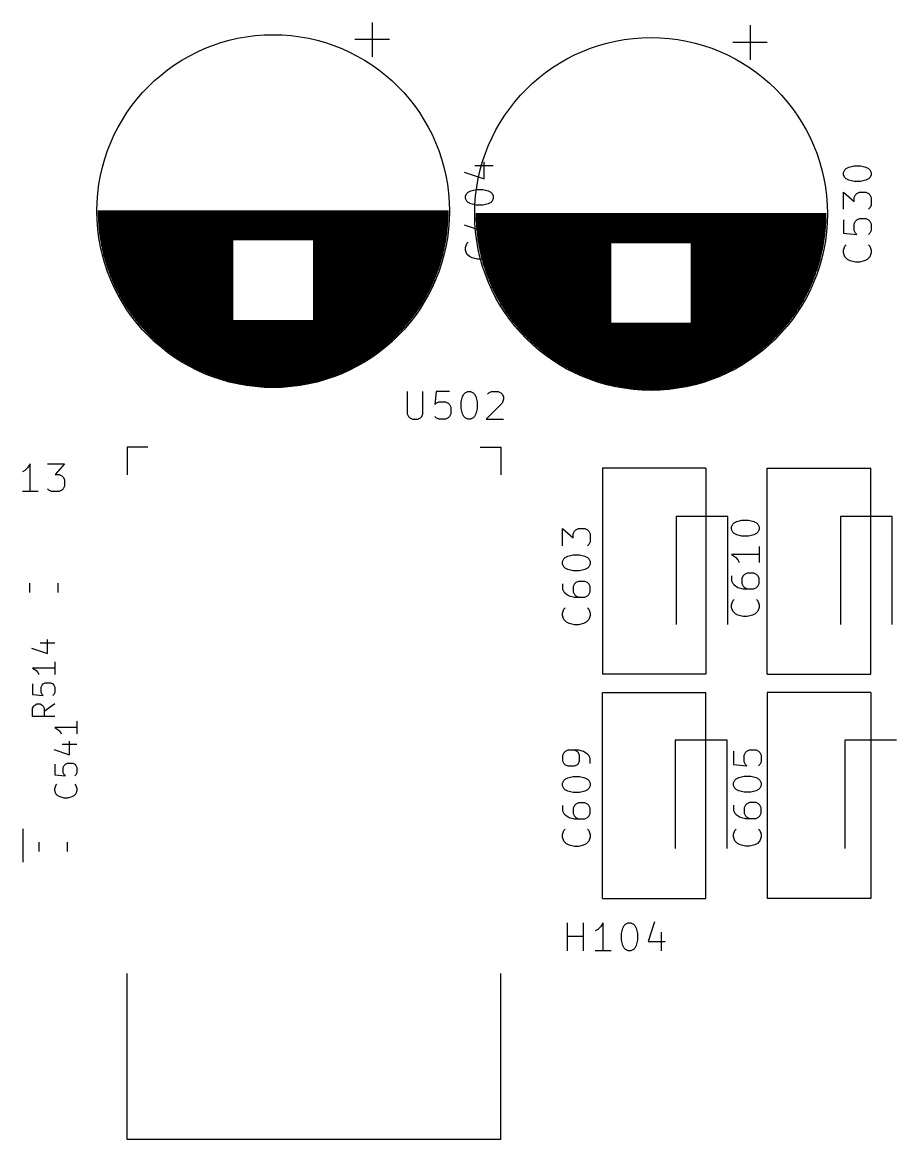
# Model space of a CAD drawing. Extents: x 51 to 209, y -132 to -32.
# Drawn here: x 104.7 to 136.18, y -131.81 to -91.47 of the extents above; entities that cross this region are included whole.
import ezdxf

# ---------------------------------------------------------------- set-up
doc = ezdxf.new("R2010")
doc.units = 0
doc.layers.add('BLACK', color=7, linetype='CONTINUOUS')

msp = doc.modelspace()

# ---------------------------------------------------------------- linework, layer by layer
at = {"layer": 'BLACK', "linetype": 'CONTINUOUS'}
for p, q in [((117.341, -91.4669), (117.341, -92.7169)), ((130.991, -91.5669), (130.991, -92.8169)), ((117.966, -92.0919), (116.716, -92.0919)), ((131.616, -92.1919), (130.366, -92.1919)), ((121.052, -96.6411), (121.718, -96.6411)), ((121.385, -97.1173), (121.385, -96.4983)), ((134.368, -96.884), (134.416, -96.7888)), ((134.416, -96.7888), (134.464, -96.7411)), ((134.464, -96.7411), (134.559, -96.6935)), ((134.559, -96.6935), (134.749, -96.6459)), ((134.749, -96.6459), (134.987, -96.6459)), ((134.987, -96.6459), (135.178, -96.6935)), ((135.178, -96.6935), (135.273, -96.7411)), ((135.273, -96.7411), (135.321, -96.7888)), ((135.321, -96.7888), (135.368, -96.884)), ((120.671, -96.8792), (121.385, -97.1173)), ((134.368, -96.9792), (134.368, -96.884)), ((134.416, -97.0745), (134.368, -96.9792)), ((134.464, -97.1221), (134.416, -97.0745)), ((134.559, -97.1697), (134.464, -97.1221)), ((134.749, -97.2173), (134.559, -97.1697)), ((134.987, -97.2173), (134.749, -97.2173)), ((135.178, -97.1697), (134.987, -97.2173)), ((135.273, -97.1221), (135.178, -97.1697)), ((135.321, -97.0745), (135.273, -97.1221)), ((135.368, -96.9792), (135.321, -97.0745)), ((135.368, -96.884), (135.368, -96.9792)), ((120.766, -97.6411), (120.814, -97.5935)), ((120.814, -97.5935), (120.909, -97.5459)), ((120.909, -97.5459), (121.099, -97.4983)), ((121.099, -97.4983), (121.337, -97.4983)), ((121.337, -97.4983), (121.528, -97.5459)), ((121.528, -97.5459), (121.623, -97.5935)), ((121.623, -97.5935), (121.671, -97.6411)), ((134.368, -98.2173), (134.368, -97.5983)), ((134.368, -97.5983), (134.749, -97.9316)), ((134.845, -97.6459), (134.94, -97.5983)), ((134.94, -97.5983), (135.178, -97.5983)), ((135.178, -97.5983), (135.273, -97.6459)), ((120.718, -97.7364), (120.766, -97.6411)), ((120.718, -97.8316), (120.718, -97.7364)), ((120.766, -97.9269), (120.718, -97.8316)), ((120.814, -97.9745), (120.766, -97.9269)), ((120.909, -98.0221), (120.814, -97.9745)), ((121.099, -98.0697), (120.909, -98.0221)), ((121.528, -98.0221), (121.337, -98.0697)), ((121.623, -97.9745), (121.528, -98.0221)), ((121.671, -97.9269), (121.623, -97.9745)), ((121.671, -97.6411), (121.718, -97.7364)), ((121.718, -97.8316), (121.671, -97.9269)), ((121.718, -97.7364), (121.718, -97.8316)), ((134.749, -97.7888), (134.797, -97.6935)), ((134.749, -97.9316), (134.749, -97.7888)), ((134.797, -97.6935), (134.845, -97.6459)), ((135.273, -97.6459), (135.321, -97.6935)), ((135.321, -97.6935), (135.368, -97.7888)), ((135.368, -97.7888), (135.368, -98.0745)), ((120.096, -98.284), (107.436, -98.284)), ((120.096, -98.324), (107.436, -98.324)), ((120.096, -98.364), (107.436, -98.364)), ((120.095, -98.404), (107.437, -98.404)), ((133.746, -98.384), (121.086, -98.384)), ((133.746, -98.424), (121.086, -98.424)), ((121.337, -98.0697), (121.099, -98.0697)), ((121.385, -99.0221), (121.385, -98.403)), ((135.321, -98.1697), (135.273, -98.2173)), ((135.368, -98.0745), (135.321, -98.1697)), ((120.094, -98.444), (107.438, -98.444)), ((120.093, -98.484), (107.439, -98.484)), ((120.092, -98.524), (107.44, -98.524)), ((120.09, -98.564), (107.442, -98.564)), ((120.088, -98.604), (107.444, -98.604)), ((120.086, -98.644), (107.446, -98.644)), ((120.084, -98.684), (107.448, -98.684)), ((120.081, -98.724), (107.451, -98.724)), ((120.078, -98.764), (107.454, -98.764)), ((120.075, -98.804), (107.457, -98.804)), ((120.671, -98.784), (121.385, -99.0221)), ((121.052, -98.5459), (121.718, -98.5459)), ((133.746, -98.464), (121.086, -98.464)), ((133.745, -98.504), (121.087, -98.504)), ((133.744, -98.544), (121.088, -98.544)), ((133.743, -98.584), (121.089, -98.584)), ((133.742, -98.624), (121.09, -98.624)), ((133.74, -98.664), (121.092, -98.664)), ((133.738, -98.704), (121.094, -98.704)), ((133.736, -98.744), (121.096, -98.744)), ((133.734, -98.784), (121.098, -98.784)), ((133.731, -98.824), (121.101, -98.824)), ((134.368, -98.5983), (134.368, -99.0745)), ((134.749, -98.7411), (134.797, -98.6459)), ((134.749, -98.9792), (134.749, -98.7411)), ((134.797, -98.6459), (134.845, -98.5983)), ((134.845, -98.5983), (134.94, -98.5507)), ((134.94, -98.5507), (135.178, -98.5507)), ((135.178, -98.5507), (135.273, -98.5983)), ((135.273, -98.5983), (135.321, -98.6459)), ((135.321, -98.6459), (135.368, -98.7411)), ((135.368, -98.7411), (135.368, -98.9792)), ((120.072, -98.844), (107.46, -98.844)), ((120.068, -98.884), (107.464, -98.884)), ((120.064, -98.924), (107.468, -98.924)), ((120.06, -98.964), (107.472, -98.964)), ((120.056, -99.005), (107.476, -99.005)), ((120.051, -99.045), (107.481, -99.045)), ((120.046, -99.085), (107.486, -99.085)), ((120.041, -99.125), (107.491, -99.125)), ((120.035, -99.165), (107.497, -99.165)), ((120.03, -99.205), (107.502, -99.205)), ((133.728, -98.864), (121.104, -98.864)), ((133.725, -98.904), (121.107, -98.904)), ((133.722, -98.944), (121.11, -98.944)), ((133.718, -98.984), (121.114, -98.984)), ((133.714, -99.024), (121.118, -99.024)), ((133.71, -99.064), (121.122, -99.064)), ((133.706, -99.105), (121.126, -99.105)), ((133.701, -99.145), (121.131, -99.145)), ((133.696, -99.185), (121.136, -99.185)), ((133.691, -99.225), (121.141, -99.225)), ((134.368, -99.0745), (134.845, -99.1221)), ((134.797, -99.0745), (134.749, -98.9792)), ((134.845, -99.1221), (134.797, -99.0745)), ((135.321, -99.0745), (135.273, -99.1221)), ((135.368, -98.9792), (135.321, -99.0745)), ((120.024, -99.245), (107.508, -99.245)), ((120.018, -99.285), (107.514, -99.285)), ((120.011, -99.325), (107.521, -99.325)), ((112.326, -99.365), (107.528, -99.365)), ((112.326, -99.405), (107.535, -99.405)), ((112.326, -99.445), (107.542, -99.445)), ((112.326, -99.485), (107.55, -99.485)), ((112.326, -99.525), (107.557, -99.525)), ((112.326, -99.565), (107.565, -99.565)), ((112.326, -99.605), (107.574, -99.605)), ((120.004, -99.365), (115.206, -99.365)), ((119.997, -99.405), (115.206, -99.405)), ((119.99, -99.445), (115.206, -99.445)), ((119.982, -99.485), (115.206, -99.485)), ((119.975, -99.525), (115.206, -99.525)), ((119.967, -99.565), (115.206, -99.565)), ((119.958, -99.605), (115.206, -99.605)), ((120.718, -99.5935), (120.766, -99.4507)), ((120.718, -99.6888), (120.718, -99.5935)), ((120.766, -99.4507), (120.814, -99.403)), ((133.685, -99.265), (121.147, -99.265)), ((133.68, -99.305), (121.152, -99.305)), ((133.674, -99.345), (121.158, -99.345)), ((133.668, -99.385), (121.164, -99.385)), ((133.661, -99.425), (121.171, -99.425)), ((125.976, -99.465), (121.178, -99.465)), ((125.976, -99.505), (121.185, -99.505)), ((125.976, -99.545), (121.192, -99.545)), ((125.976, -99.585), (121.2, -99.585)), ((125.976, -99.625), (121.207, -99.625)), ((121.623, -99.403), (121.671, -99.4507)), ((121.671, -99.4507), (121.718, -99.5935)), ((121.718, -99.5935), (121.718, -99.6888)), ((133.654, -99.465), (128.856, -99.465)), ((133.647, -99.505), (128.856, -99.505)), ((133.64, -99.545), (128.856, -99.545)), ((133.632, -99.585), (128.856, -99.585)), ((133.625, -99.625), (128.856, -99.625)), ((134.368, -99.6935), (134.416, -99.5507)), ((134.416, -99.5507), (134.464, -99.503)), ((135.273, -99.503), (135.321, -99.5507)), ((135.321, -99.5507), (135.368, -99.6935)), ((112.326, -99.645), (107.582, -99.645)), ((112.326, -99.685), (107.591, -99.685)), ((112.326, -99.725), (107.6, -99.725)), ((112.326, -99.765), (107.61, -99.765)), ((112.326, -99.805), (107.62, -99.805)), ((112.326, -99.845), (107.629, -99.845)), ((112.326, -99.885), (107.64, -99.885)), ((112.326, -99.925), (107.65, -99.925)), ((112.326, -99.965), (107.661, -99.965)), ((112.326, -100.005), (107.672, -100.005)), ((112.326, -100.045), (107.683, -100.045)), ((119.95, -99.645), (115.206, -99.645)), ((119.941, -99.685), (115.206, -99.685)), ((119.932, -99.725), (115.206, -99.725)), ((119.922, -99.765), (115.206, -99.765)), ((119.912, -99.805), (115.206, -99.805)), ((119.903, -99.845), (115.206, -99.845)), ((119.892, -99.885), (115.206, -99.885)), ((119.882, -99.925), (115.206, -99.925)), ((119.871, -99.965), (115.206, -99.965)), ((119.86, -100.005), (115.206, -100.005)), ((119.849, -100.045), (115.206, -100.045)), ((120.766, -99.8316), (120.718, -99.6888)), ((120.861, -99.9269), (120.766, -99.8316)), ((120.956, -99.9745), (120.861, -99.9269)), ((121.147, -100.022), (120.956, -99.9745)), ((121.29, -100.022), (121.147, -100.022)), ((125.976, -99.665), (121.215, -99.665)), ((125.976, -99.705), (121.224, -99.705)), ((125.976, -99.745), (121.232, -99.745)), ((125.976, -99.785), (121.241, -99.785)), ((125.976, -99.825), (121.25, -99.825)), ((125.976, -99.865), (121.26, -99.865)), ((125.976, -99.905), (121.27, -99.905)), ((125.976, -99.945), (121.279, -99.945)), ((121.48, -99.9745), (121.29, -100.022)), ((125.976, -99.985), (121.29, -99.985)), ((125.976, -100.025), (121.3, -100.025)), ((121.576, -99.9269), (121.48, -99.9745)), ((121.671, -99.8316), (121.576, -99.9269)), ((121.718, -99.6888), (121.671, -99.8316)), ((133.617, -99.665), (128.856, -99.665)), ((133.608, -99.705), (128.856, -99.705)), ((133.6, -99.745), (128.856, -99.745)), ((133.591, -99.785), (128.856, -99.785)), ((133.582, -99.825), (128.856, -99.825)), ((133.572, -99.865), (128.856, -99.865)), ((133.562, -99.905), (128.856, -99.905)), ((133.553, -99.945), (128.856, -99.945)), ((133.542, -99.985), (128.856, -99.985)), ((133.532, -100.025), (128.856, -100.025)), ((134.368, -99.7888), (134.368, -99.6935)), ((134.416, -99.9316), (134.368, -99.7888)), ((134.511, -100.027), (134.416, -99.9316)), ((134.606, -100.074), (134.511, -100.027)), ((135.226, -100.027), (135.13, -100.074)), ((135.321, -99.9316), (135.226, -100.027)), ((135.368, -99.7888), (135.321, -99.9316)), ((135.368, -99.6935), (135.368, -99.7888)), ((112.326, -100.085), (107.695, -100.085)), ((112.326, -100.125), (107.707, -100.125)), ((112.326, -100.165), (107.719, -100.165)), ((112.326, -100.205), (107.732, -100.205)), ((112.326, -100.245), (107.745, -100.245)), ((112.326, -100.285), (107.758, -100.285)), ((112.326, -100.325), (107.771, -100.325)), ((112.326, -100.365), (107.785, -100.365)), ((112.326, -100.405), (107.799, -100.405)), ((112.326, -100.445), (107.813, -100.445)), ((119.837, -100.085), (115.206, -100.085)), ((119.825, -100.125), (115.206, -100.125)), ((119.813, -100.165), (115.206, -100.165)), ((119.8, -100.205), (115.206, -100.205)), ((119.787, -100.245), (115.206, -100.245)), ((119.774, -100.285), (115.206, -100.285)), ((119.761, -100.325), (115.206, -100.325)), ((119.747, -100.365), (115.206, -100.365)), ((119.733, -100.405), (115.206, -100.405)), ((119.719, -100.445), (115.206, -100.445)), ((125.976, -100.065), (121.311, -100.065)), ((125.976, -100.105), (121.322, -100.105)), ((125.976, -100.145), (121.333, -100.145)), ((125.976, -100.185), (121.345, -100.185)), ((125.976, -100.225), (121.357, -100.225)), ((125.976, -100.265), (121.369, -100.265)), ((125.976, -100.305), (121.382, -100.305)), ((125.976, -100.345), (121.395, -100.345)), ((125.976, -100.385), (121.408, -100.385)), ((125.976, -100.425), (121.421, -100.425)), ((133.521, -100.065), (128.856, -100.065)), ((133.51, -100.105), (128.856, -100.105)), ((133.499, -100.145), (128.856, -100.145)), ((133.487, -100.185), (128.856, -100.185)), ((133.475, -100.225), (128.856, -100.225)), ((133.463, -100.265), (128.856, -100.265)), ((133.45, -100.305), (128.856, -100.305)), ((133.437, -100.345), (128.856, -100.345)), ((133.424, -100.385), (128.856, -100.385)), ((133.411, -100.425), (128.856, -100.425)), ((134.797, -100.122), (134.606, -100.074)), ((134.94, -100.122), (134.797, -100.122)), ((135.13, -100.074), (134.94, -100.122)), ((112.326, -100.485), (107.827, -100.485)), ((112.326, -100.525), (107.842, -100.525)), ((112.326, -100.565), (107.858, -100.565)), ((112.326, -100.605), (107.873, -100.605)), ((112.326, -100.645), (107.889, -100.645)), ((112.326, -100.685), (107.905, -100.685)), ((112.326, -100.725), (107.921, -100.725)), ((112.326, -100.765), (107.938, -100.765)), ((112.326, -100.805), (107.955, -100.805)), ((112.326, -100.845), (107.973, -100.845)), ((119.705, -100.485), (115.206, -100.485)), ((119.69, -100.525), (115.206, -100.525)), ((119.674, -100.565), (115.206, -100.565)), ((119.659, -100.605), (115.206, -100.605)), ((119.643, -100.645), (115.206, -100.645)), ((119.627, -100.685), (115.206, -100.685)), ((119.611, -100.725), (115.206, -100.725)), ((119.594, -100.765), (115.206, -100.765)), ((119.577, -100.805), (115.206, -100.805)), ((119.559, -100.845), (115.206, -100.845)), ((125.976, -100.465), (121.435, -100.465)), ((125.976, -100.505), (121.449, -100.505)), ((125.976, -100.545), (121.463, -100.545)), ((125.976, -100.585), (121.477, -100.585)), ((125.976, -100.625), (121.492, -100.625)), ((125.976, -100.665), (121.508, -100.665)), ((125.976, -100.705), (121.523, -100.705)), ((125.976, -100.745), (121.539, -100.745)), ((125.976, -100.785), (121.555, -100.785)), ((125.976, -100.825), (121.571, -100.825)), ((133.397, -100.465), (128.856, -100.465)), ((133.383, -100.505), (128.856, -100.505)), ((133.369, -100.545), (128.856, -100.545)), ((133.355, -100.585), (128.856, -100.585)), ((133.34, -100.625), (128.856, -100.625)), ((133.324, -100.665), (128.856, -100.665)), ((133.309, -100.705), (128.856, -100.705)), ((133.293, -100.745), (128.856, -100.745)), ((133.277, -100.785), (128.856, -100.785)), ((133.261, -100.825), (128.856, -100.825)), ((112.326, -100.885), (107.99, -100.885)), ((112.326, -100.925), (108.008, -100.925)), ((112.326, -100.965), (108.027, -100.965)), ((112.326, -101.005), (108.045, -101.005)), ((112.326, -101.045), (108.064, -101.045)), ((112.326, -101.085), (108.084, -101.085)), ((112.326, -101.125), (108.104, -101.125)), ((112.326, -101.165), (108.124, -101.165)), ((112.326, -101.205), (108.144, -101.205)), ((112.326, -101.245), (108.165, -101.245)), ((119.542, -100.885), (115.206, -100.885)), ((119.524, -100.925), (115.206, -100.925)), ((119.505, -100.965), (115.206, -100.965)), ((119.487, -101.005), (115.206, -101.005)), ((119.468, -101.045), (115.206, -101.045)), ((119.448, -101.085), (115.206, -101.085)), ((119.428, -101.125), (115.206, -101.125)), ((119.408, -101.165), (115.206, -101.165)), ((119.388, -101.205), (115.206, -101.205)), ((119.367, -101.245), (115.206, -101.245)), ((125.976, -100.865), (121.588, -100.865)), ((125.976, -100.905), (121.605, -100.905)), ((125.976, -100.945), (121.623, -100.945)), ((125.976, -100.985), (121.64, -100.985)), ((125.976, -101.025), (121.658, -101.025)), ((125.976, -101.065), (121.677, -101.065)), ((125.976, -101.105), (121.695, -101.105)), ((125.976, -101.145), (121.714, -101.145)), ((125.976, -101.185), (121.734, -101.185)), ((125.976, -101.225), (121.754, -101.225)), ((133.244, -100.865), (128.856, -100.865)), ((133.227, -100.905), (128.856, -100.905)), ((133.209, -100.945), (128.856, -100.945)), ((133.192, -100.985), (128.856, -100.985)), ((133.174, -101.025), (128.856, -101.025)), ((133.155, -101.065), (128.856, -101.065)), ((133.137, -101.105), (128.856, -101.105)), ((133.118, -101.145), (128.856, -101.145)), ((133.098, -101.185), (128.856, -101.185)), ((133.078, -101.225), (128.856, -101.225)), ((112.326, -101.285), (108.186, -101.285)), ((112.326, -101.325), (108.208, -101.325)), ((112.326, -101.365), (108.23, -101.365)), ((112.326, -101.405), (108.252, -101.405)), ((112.326, -101.445), (108.275, -101.445)), ((112.326, -101.485), (108.298, -101.485)), ((112.326, -101.525), (108.321, -101.525)), ((112.326, -101.565), (108.345, -101.565)), ((112.326, -101.605), (108.369, -101.605)), ((112.326, -101.645), (108.394, -101.645)), ((119.346, -101.285), (115.206, -101.285)), ((119.324, -101.325), (115.206, -101.325)), ((119.302, -101.365), (115.206, -101.365)), ((119.28, -101.405), (115.206, -101.405)), ((119.257, -101.445), (115.206, -101.445)), ((119.234, -101.485), (115.206, -101.485)), ((119.211, -101.525), (115.206, -101.525)), ((119.187, -101.565), (115.206, -101.565)), ((119.163, -101.605), (115.206, -101.605)), ((119.138, -101.645), (115.206, -101.645)), ((125.976, -101.265), (121.774, -101.265)), ((125.976, -101.305), (121.794, -101.305)), ((125.976, -101.345), (121.815, -101.345)), ((125.976, -101.385), (121.836, -101.385)), ((125.976, -101.425), (121.858, -101.425)), ((125.976, -101.465), (121.88, -101.465)), ((125.976, -101.505), (121.902, -101.505)), ((125.976, -101.545), (121.925, -101.545)), ((125.976, -101.585), (121.948, -101.585)), ((125.976, -101.625), (121.971, -101.625)), ((133.058, -101.265), (128.856, -101.265)), ((133.038, -101.305), (128.856, -101.305)), ((133.017, -101.345), (128.856, -101.345)), ((132.996, -101.385), (128.856, -101.385)), ((132.974, -101.425), (128.856, -101.425)), ((132.952, -101.465), (128.856, -101.465)), ((132.93, -101.505), (128.856, -101.505)), ((132.907, -101.545), (128.856, -101.545)), ((132.884, -101.585), (128.856, -101.585)), ((132.861, -101.625), (128.856, -101.625)), ((112.326, -101.685), (108.419, -101.685)), ((112.326, -101.725), (108.444, -101.725)), ((112.326, -101.765), (108.47, -101.765)), ((112.326, -101.805), (108.496, -101.805)), ((112.326, -101.845), (108.523, -101.845)), ((112.326, -101.885), (108.55, -101.885)), ((112.326, -101.925), (108.578, -101.925)), ((112.326, -101.965), (108.606, -101.965)), ((112.326, -102.005), (108.635, -102.005)), ((112.326, -102.045), (108.664, -102.045)), ((119.113, -101.685), (115.206, -101.685)), ((119.088, -101.725), (115.206, -101.725)), ((119.062, -101.765), (115.206, -101.765)), ((119.036, -101.805), (115.206, -101.805)), ((119.009, -101.845), (115.206, -101.845)), ((118.982, -101.885), (115.206, -101.885)), ((118.954, -101.925), (115.206, -101.925)), ((118.926, -101.965), (115.206, -101.965)), ((118.897, -102.005), (115.206, -102.005)), ((118.868, -102.045), (115.206, -102.045)), ((125.976, -101.665), (121.995, -101.665)), ((125.976, -101.705), (122.019, -101.705)), ((125.976, -101.745), (122.044, -101.745)), ((125.976, -101.785), (122.069, -101.785)), ((125.976, -101.825), (122.094, -101.825)), ((125.976, -101.865), (122.12, -101.865)), ((125.976, -101.905), (122.146, -101.905)), ((125.976, -101.945), (122.173, -101.945)), ((125.976, -101.985), (122.2, -101.985)), ((125.976, -102.025), (122.228, -102.025)), ((125.976, -102.065), (122.256, -102.065)), ((132.837, -101.665), (128.856, -101.665)), ((132.813, -101.705), (128.856, -101.705)), ((132.788, -101.745), (128.856, -101.745)), ((132.763, -101.785), (128.856, -101.785)), ((132.738, -101.825), (128.856, -101.825)), ((132.712, -101.865), (128.856, -101.865)), ((132.686, -101.905), (128.856, -101.905)), ((132.659, -101.945), (128.856, -101.945)), ((132.632, -101.985), (128.856, -101.985)), ((132.604, -102.025), (128.856, -102.025)), ((132.576, -102.065), (128.856, -102.065)), ((112.326, -102.085), (108.693, -102.085)), ((112.326, -102.125), (108.723, -102.125)), ((112.326, -102.165), (108.754, -102.165)), ((112.326, -102.205), (108.784, -102.205)), ((118.716, -102.245), (108.816, -102.245)), ((118.684, -102.285), (108.848, -102.285)), ((118.651, -102.325), (108.881, -102.325)), ((118.618, -102.365), (108.914, -102.365)), ((118.585, -102.405), (108.947, -102.405)), ((118.551, -102.445), (108.981, -102.445)), ((118.839, -102.085), (115.206, -102.085)), ((118.809, -102.125), (115.206, -102.125)), ((118.778, -102.165), (115.206, -102.165)), ((118.748, -102.205), (115.206, -102.205)), ((125.976, -102.105), (122.285, -102.105)), ((125.976, -102.145), (122.314, -102.145)), ((125.976, -102.185), (122.343, -102.185)), ((125.976, -102.225), (122.373, -102.225)), ((125.976, -102.265), (122.404, -102.265)), ((125.976, -102.305), (122.434, -102.305)), ((132.366, -102.345), (122.466, -102.345)), ((132.334, -102.385), (122.498, -102.385)), ((132.301, -102.425), (122.531, -102.425)), ((132.268, -102.465), (122.564, -102.465)), ((132.547, -102.105), (128.856, -102.105)), ((132.518, -102.145), (128.856, -102.145)), ((132.489, -102.185), (128.856, -102.185)), ((132.459, -102.225), (128.856, -102.225)), ((132.428, -102.265), (128.856, -102.265)), ((132.398, -102.305), (128.856, -102.305)), ((118.516, -102.485), (109.016, -102.485)), ((118.48, -102.525), (109.052, -102.525)), ((118.444, -102.565), (109.088, -102.565)), ((118.408, -102.605), (109.124, -102.605)), ((118.371, -102.645), (109.161, -102.645)), ((118.333, -102.685), (109.199, -102.685)), ((118.294, -102.725), (109.238, -102.725)), ((118.255, -102.765), (109.277, -102.765)), ((118.215, -102.805), (109.317, -102.805)), ((118.174, -102.845), (109.358, -102.845)), ((132.235, -102.505), (122.597, -102.505)), ((132.201, -102.545), (122.631, -102.545)), ((132.166, -102.585), (122.666, -102.585)), ((132.13, -102.625), (122.702, -102.625)), ((132.094, -102.665), (122.738, -102.665)), ((132.058, -102.705), (122.774, -102.705)), ((132.021, -102.745), (122.811, -102.745)), ((131.983, -102.785), (122.849, -102.785)), ((131.944, -102.825), (122.888, -102.825)), ((131.905, -102.865), (122.927, -102.865)), ((118.133, -102.885), (109.399, -102.885)), ((118.091, -102.925), (109.441, -102.925)), ((118.048, -102.965), (109.484, -102.965)), ((118.004, -103.005), (109.528, -103.005)), ((117.96, -103.045), (109.572, -103.045)), ((117.914, -103.085), (109.618, -103.085)), ((117.868, -103.125), (109.664, -103.125)), ((117.821, -103.165), (109.711, -103.165)), ((117.773, -103.205), (109.759, -103.205)), ((117.723, -103.245), (109.809, -103.245)), ((131.865, -102.905), (122.967, -102.905)), ((131.824, -102.945), (123.008, -102.945)), ((131.783, -102.985), (123.049, -102.985)), ((131.741, -103.025), (123.091, -103.025)), ((131.698, -103.065), (123.134, -103.065)), ((131.654, -103.105), (123.178, -103.105)), ((131.61, -103.145), (123.222, -103.145)), ((131.564, -103.185), (123.268, -103.185)), ((131.518, -103.225), (123.314, -103.225)), ((131.471, -103.265), (123.361, -103.265)), ((117.673, -103.285), (109.859, -103.285)), ((117.622, -103.325), (109.91, -103.325)), ((117.57, -103.365), (109.962, -103.365)), ((117.516, -103.405), (110.016, -103.405)), ((117.462, -103.445), (110.07, -103.445)), ((117.406, -103.485), (110.126, -103.485)), ((117.349, -103.525), (110.183, -103.525)), ((117.29, -103.565), (110.242, -103.565)), ((117.23, -103.605), (110.302, -103.605)), ((117.168, -103.645), (110.364, -103.645)), ((131.423, -103.305), (123.409, -103.305)), ((131.373, -103.345), (123.459, -103.345)), ((131.323, -103.385), (123.509, -103.385)), ((131.272, -103.425), (123.56, -103.425)), ((131.22, -103.465), (123.612, -103.465)), ((131.166, -103.505), (123.666, -103.505)), ((131.112, -103.545), (123.72, -103.545)), ((131.056, -103.585), (123.776, -103.585)), ((130.999, -103.625), (123.833, -103.625)), ((130.94, -103.665), (123.892, -103.665)), ((117.105, -103.685), (110.427, -103.685)), ((117.041, -103.725), (110.491, -103.725)), ((116.974, -103.765), (110.558, -103.765)), ((116.906, -103.805), (110.626, -103.805)), ((116.835, -103.845), (110.697, -103.845)), ((116.762, -103.885), (110.77, -103.885)), ((116.687, -103.925), (110.845, -103.925)), ((116.61, -103.965), (110.922, -103.965)), ((116.53, -104.005), (111.002, -104.005)), ((116.447, -104.045), (111.085, -104.045)), ((130.88, -103.705), (123.952, -103.705)), ((130.818, -103.745), (124.014, -103.745)), ((130.755, -103.785), (124.077, -103.785)), ((130.691, -103.825), (124.141, -103.825)), ((130.624, -103.865), (124.208, -103.865)), ((130.556, -103.905), (124.276, -103.905)), ((130.485, -103.945), (124.347, -103.945)), ((130.412, -103.985), (124.42, -103.985)), ((130.337, -104.025), (124.495, -104.025)), ((130.26, -104.065), (124.572, -104.065)), ((116.36, -104.085), (111.172, -104.085)), ((116.27, -104.125), (111.262, -104.125)), ((116.176, -104.165), (111.356, -104.165)), ((116.078, -104.205), (111.454, -104.205)), ((115.975, -104.245), (111.557, -104.245)), ((115.866, -104.285), (111.666, -104.285)), ((115.75, -104.325), (111.782, -104.325)), ((115.627, -104.365), (111.905, -104.365)), ((115.494, -104.405), (112.038, -104.405)), ((115.349, -104.445), (112.183, -104.445)), ((115.188, -104.485), (112.344, -104.485)), ((130.18, -104.105), (124.652, -104.105)), ((130.097, -104.145), (124.735, -104.145)), ((130.01, -104.185), (124.822, -104.185)), ((129.92, -104.225), (124.912, -104.225)), ((129.826, -104.265), (125.006, -104.265)), ((129.728, -104.305), (125.104, -104.305)), ((129.625, -104.345), (125.207, -104.345)), ((129.516, -104.385), (125.316, -104.385)), ((129.4, -104.425), (125.432, -104.425)), ((129.277, -104.465), (125.555, -104.465)), ((115.007, -104.525), (112.525, -104.525)), ((114.794, -104.565), (112.738, -104.565)), ((114.523, -104.605), (113.009, -104.605)), ((114.083, -104.645), (113.449, -104.645)), ((118.607, -104.791), (118.607, -105.601)), ((119.178, -105.601), (119.178, -104.791)), ((119.654, -104.791), (119.607, -105.268)), ((120.131, -104.791), (119.654, -104.791)), ((120.607, -104.982), (120.654, -104.887)), ((120.654, -104.887), (120.702, -104.839)), ((120.702, -104.839), (120.797, -104.791)), ((120.797, -104.791), (120.892, -104.791)), ((120.892, -104.791), (120.988, -104.839)), ((120.988, -104.839), (121.035, -104.887)), ((121.035, -104.887), (121.083, -104.982)), ((121.511, -104.887), (121.559, -104.839)), ((121.559, -104.839), (121.654, -104.791)), ((121.654, -104.791), (121.892, -104.791)), ((121.892, -104.791), (121.988, -104.839)), ((121.988, -104.839), (122.035, -104.887)), ((122.035, -104.887), (122.083, -104.982)), ((129.144, -104.505), (125.688, -104.505)), ((128.999, -104.545), (125.833, -104.545)), ((128.838, -104.585), (125.994, -104.585)), ((128.657, -104.625), (126.175, -104.625)), ((128.444, -104.665), (126.388, -104.665)), ((128.173, -104.705), (126.659, -104.705)), ((127.733, -104.745), (127.099, -104.745)), ((119.607, -105.268), (119.654, -105.22)), ((119.654, -105.22), (119.75, -105.172)), ((119.75, -105.172), (119.988, -105.172)), ((119.988, -105.172), (120.083, -105.22)), ((120.083, -105.22), (120.131, -105.268)), ((120.131, -105.268), (120.178, -105.363)), ((120.559, -105.172), (120.607, -104.982)), ((120.559, -105.41), (120.559, -105.172)), ((121.083, -104.982), (121.131, -105.172)), ((121.131, -105.172), (121.131, -105.41)), ((122.035, -105.22), (121.464, -105.791)), ((122.083, -105.077), (122.035, -105.22)), ((122.083, -104.982), (122.083, -105.077)), ((118.607, -105.601), (118.654, -105.696)), ((118.654, -105.696), (118.702, -105.744)), ((119.083, -105.744), (119.131, -105.696)), ((119.131, -105.696), (119.178, -105.601)), ((119.654, -105.744), (119.607, -105.696)), ((120.131, -105.696), (120.083, -105.744)), ((120.178, -105.601), (120.131, -105.696)), ((120.178, -105.363), (120.178, -105.601)), ((120.607, -105.601), (120.559, -105.41)), ((120.654, -105.696), (120.607, -105.601)), ((120.702, -105.744), (120.654, -105.696)), ((121.035, -105.696), (120.988, -105.744)), ((121.083, -105.601), (121.035, -105.696)), ((121.131, -105.41), (121.083, -105.601)), ((118.702, -105.744), (118.797, -105.791)), ((118.797, -105.791), (118.988, -105.791)), ((118.988, -105.791), (119.083, -105.744)), ((119.75, -105.791), (119.654, -105.744)), ((119.988, -105.791), (119.75, -105.791)), ((120.083, -105.744), (119.988, -105.791)), ((120.797, -105.791), (120.702, -105.744)), ((120.892, -105.791), (120.797, -105.791)), ((120.988, -105.744), (120.892, -105.791)), ((121.464, -105.791), (122.083, -105.791)), ((109.241, -106.809), (108.491, -106.809)), ((108.491, -106.809), (108.491, -107.809)), ((121.241, -106.809), (121.991, -106.809)), ((121.991, -106.809), (121.991, -107.809)), ((104.801, -107.644), (104.705, -107.692)), ((104.896, -107.549), (104.801, -107.644)), ((104.991, -107.406), (104.896, -107.549)), ((104.991, -108.406), (104.991, -107.406)), ((105.61, -107.406), (106.229, -107.406)), ((106.229, -107.406), (105.896, -107.787)), ((125.66, -107.564), (125.66, -115.004)), ((129.4, -107.564), (125.66, -107.564)), ((129.4, -107.564), (129.4, -115.004)), ((131.612, -115.004), (131.612, -107.564)), ((131.612, -107.564), (135.352, -107.564)), ((135.352, -115.004), (135.352, -107.564)), ((105.896, -107.787), (106.039, -107.787)), ((106.039, -107.787), (106.134, -107.835)), ((106.134, -107.835), (106.181, -107.883)), ((106.181, -107.883), (106.229, -107.978)), ((106.229, -107.978), (106.229, -108.216)), ((105.277, -108.406), (104.705, -108.406)), ((105.658, -108.359), (105.61, -108.311)), ((105.753, -108.406), (105.658, -108.359)), ((106.039, -108.406), (105.753, -108.406)), ((106.134, -108.359), (106.039, -108.406)), ((106.181, -108.311), (106.134, -108.359)), ((106.229, -108.216), (106.181, -108.311)), ((130.191, -109.304), (128.321, -109.304)), ((128.321, -109.304), (128.321, -113.214)), ((130.191, -113.214), (130.191, -109.304)), ((134.261, -109.304), (134.261, -113.214)), ((136.131, -109.304), (134.261, -109.304)), ((136.131, -113.214), (136.131, -109.304)), ((130.318, -109.684), (130.366, -109.589)), ((130.318, -109.779), (130.318, -109.684)), ((130.366, -109.589), (130.414, -109.541)), ((130.414, -109.541), (130.509, -109.494)), ((130.509, -109.494), (130.699, -109.446)), ((130.699, -109.446), (130.937, -109.446)), ((130.937, -109.446), (131.128, -109.494)), ((131.128, -109.494), (131.223, -109.541)), ((131.223, -109.541), (131.271, -109.589)), ((131.271, -109.589), (131.318, -109.684)), ((131.318, -109.684), (131.318, -109.779)), ((124.218, -110.365), (124.218, -109.746)), ((124.218, -109.746), (124.599, -110.079)), ((124.599, -109.936), (124.647, -109.841)), ((124.599, -110.079), (124.599, -109.936)), ((124.647, -109.841), (124.695, -109.794)), ((124.695, -109.794), (124.79, -109.746)), ((124.79, -109.746), (125.028, -109.746)), ((125.028, -109.746), (125.123, -109.794)), ((125.123, -109.794), (125.171, -109.841)), ((125.171, -109.841), (125.218, -109.936)), ((125.218, -109.936), (125.218, -110.222)), ((130.366, -109.874), (130.318, -109.779)), ((130.414, -109.922), (130.366, -109.874)), ((130.509, -109.97), (130.414, -109.922)), ((130.699, -110.017), (130.509, -109.97)), ((130.937, -110.017), (130.699, -110.017)), ((131.128, -109.97), (130.937, -110.017)), ((131.223, -109.922), (131.128, -109.97)), ((131.271, -109.874), (131.223, -109.922)), ((131.318, -109.779), (131.271, -109.874)), ((125.171, -110.317), (125.123, -110.365)), ((125.218, -110.222), (125.171, -110.317)), ((131.318, -110.398), (131.318, -110.97)), ((124.218, -110.936), (124.266, -110.841)), ((124.218, -111.032), (124.218, -110.936)), ((124.266, -110.841), (124.314, -110.794)), ((124.314, -110.794), (124.409, -110.746)), ((124.409, -110.746), (124.599, -110.698)), ((124.599, -110.698), (124.837, -110.698)), ((124.837, -110.698), (125.028, -110.746)), ((125.028, -110.746), (125.123, -110.794)), ((125.123, -110.794), (125.171, -110.841)), ((125.171, -110.841), (125.218, -110.936)), ((125.218, -110.936), (125.218, -111.032)), ((131.318, -110.684), (130.318, -110.684)), ((130.318, -110.684), (130.461, -110.779)), ((130.461, -110.779), (130.556, -110.874)), ((130.556, -110.874), (130.604, -110.97)), ((124.266, -111.127), (124.218, -111.032)), ((124.314, -111.174), (124.266, -111.127)), ((124.409, -111.222), (124.314, -111.174)), ((124.599, -111.27), (124.409, -111.222)), ((124.837, -111.27), (124.599, -111.27)), ((125.028, -111.222), (124.837, -111.27)), ((125.123, -111.174), (125.028, -111.222)), ((125.171, -111.127), (125.123, -111.174)), ((125.218, -111.032), (125.171, -111.127)), ((104.981, -112.055), (104.981, -111.713)), ((106.001, -112.055), (106.001, -111.713)), ((124.218, -111.746), (124.218, -111.936)), ((124.647, -111.746), (124.599, -111.841)), ((124.695, -111.698), (124.647, -111.746)), ((124.79, -111.651), (124.695, -111.698)), ((125.028, -111.651), (124.79, -111.651)), ((125.123, -111.698), (125.028, -111.651)), ((125.171, -111.746), (125.123, -111.698)), ((125.218, -111.841), (125.171, -111.746)), ((130.318, -111.446), (130.318, -111.636)), ((130.318, -111.636), (130.366, -111.732)), ((130.366, -111.732), (130.414, -111.779)), ((130.747, -111.446), (130.699, -111.541)), ((130.699, -111.541), (130.699, -111.732)), ((130.699, -111.732), (130.747, -111.827)), ((130.795, -111.398), (130.747, -111.446)), ((130.89, -111.351), (130.795, -111.398)), ((131.128, -111.351), (130.89, -111.351)), ((131.223, -111.398), (131.128, -111.351)), ((131.271, -111.446), (131.223, -111.398)), ((131.318, -111.541), (131.271, -111.446)), ((131.271, -111.827), (131.318, -111.732)), ((131.318, -111.732), (131.318, -111.541)), ((124.218, -111.936), (124.266, -112.032)), ((124.266, -112.032), (124.314, -112.079)), ((124.314, -112.079), (124.456, -112.174)), ((124.599, -111.841), (124.599, -112.032)), ((124.599, -112.032), (124.647, -112.127)), ((124.647, -112.127), (124.695, -112.174)), ((125.123, -112.174), (125.171, -112.127)), ((125.171, -112.127), (125.218, -112.032)), ((125.218, -112.032), (125.218, -111.841)), ((130.414, -111.779), (130.556, -111.874)), ((130.556, -111.874), (130.747, -111.922)), ((130.747, -111.827), (130.795, -111.874)), ((130.747, -111.922), (131.128, -111.922)), ((130.795, -111.874), (130.89, -111.922)), ((131.128, -111.922), (131.223, -111.874)), ((131.223, -111.874), (131.271, -111.827)), ((124.456, -112.174), (124.647, -112.222)), ((124.647, -112.222), (125.028, -112.222)), ((124.695, -112.174), (124.79, -112.222)), ((125.028, -112.222), (125.123, -112.174)), ((130.318, -112.494), (130.366, -112.351)), ((130.318, -112.589), (130.318, -112.494)), ((130.366, -112.351), (130.414, -112.303)), ((131.223, -112.303), (131.271, -112.351)), ((131.271, -112.351), (131.318, -112.494)), ((131.318, -112.494), (131.318, -112.589)), ((124.218, -112.794), (124.266, -112.651)), ((124.218, -112.889), (124.218, -112.794)), ((124.266, -113.032), (124.218, -112.889)), ((124.266, -112.651), (124.314, -112.603)), ((125.123, -112.603), (125.171, -112.651)), ((125.171, -112.651), (125.218, -112.794)), ((125.218, -112.889), (125.171, -113.032)), ((125.218, -112.794), (125.218, -112.889)), ((130.366, -112.732), (130.318, -112.589)), ((130.461, -112.827), (130.366, -112.732)), ((130.556, -112.874), (130.461, -112.827)), ((130.747, -112.922), (130.556, -112.874)), ((130.89, -112.922), (130.747, -112.922)), ((131.08, -112.874), (130.89, -112.922)), ((131.176, -112.827), (131.08, -112.874)), ((131.271, -112.732), (131.176, -112.827)), ((131.318, -112.589), (131.271, -112.732)), ((124.361, -113.127), (124.266, -113.032)), ((124.456, -113.174), (124.361, -113.127)), ((124.647, -113.222), (124.456, -113.174)), ((124.79, -113.222), (124.647, -113.222)), ((124.98, -113.174), (124.79, -113.222)), ((125.076, -113.127), (124.98, -113.174)), ((125.171, -113.032), (125.076, -113.127)), ((105.611, -114.251), (105.611, -113.755)), ((105.04, -114.06), (105.611, -114.251)), ((105.345, -113.87), (105.878, -113.87)), ((105.878, -114.555), (105.878, -115.013)), ((105.878, -114.784), (105.078, -114.784)), ((105.078, -114.784), (105.192, -114.86)), ((105.192, -114.86), (105.268, -114.936)), ((105.268, -114.936), (105.306, -115.013)), ((105.078, -115.355), (105.078, -115.736)), ((105.421, -115.394), (105.459, -115.355)), ((105.459, -115.355), (105.535, -115.317)), ((105.535, -115.317), (105.726, -115.317)), ((105.726, -115.317), (105.802, -115.355)), ((105.802, -115.355), (105.84, -115.394)), ((129.4, -115.004), (125.66, -115.004)), ((131.612, -115.004), (135.352, -115.004)), ((105.078, -115.736), (105.459, -115.774)), ((105.383, -115.47), (105.421, -115.394)), ((105.383, -115.66), (105.383, -115.47)), ((105.421, -115.736), (105.383, -115.66)), ((105.459, -115.774), (105.421, -115.736)), ((105.84, -115.736), (105.802, -115.774)), ((105.84, -115.394), (105.878, -115.47)), ((105.878, -115.66), (105.84, -115.736)), ((105.878, -115.47), (105.878, -115.66)), ((125.66, -123.104), (125.66, -115.664)), ((125.66, -115.664), (129.4, -115.664)), ((129.4, -123.104), (129.4, -115.664)), ((131.612, -115.664), (131.612, -123.104)), ((135.352, -115.664), (131.612, -115.664)), ((135.352, -115.664), (135.352, -123.104)), ((105.078, -116.232), (105.116, -116.155)), ((105.116, -116.155), (105.154, -116.117)), ((105.154, -116.117), (105.23, -116.079)), ((105.23, -116.079), (105.345, -116.079)), ((105.345, -116.079), (105.421, -116.117)), ((105.421, -116.117), (105.459, -116.155)), ((105.459, -116.155), (105.497, -116.232)), ((105.878, -116.079), (105.497, -116.346)), ((105.078, -116.536), (105.078, -116.232)), ((105.878, -116.536), (105.078, -116.536)), ((105.497, -116.232), (105.497, -116.536)), ((106.678, -116.922), (105.878, -116.922)), ((105.878, -116.922), (105.992, -116.998)), ((106.678, -116.694), (106.678, -117.151)), ((105.992, -116.998), (106.068, -117.074)), ((106.068, -117.074), (106.106, -117.151)), ((130.161, -117.384), (128.291, -117.384)), ((128.291, -117.384), (128.291, -121.294)), ((130.161, -121.294), (130.161, -117.384)), ((134.411, -117.384), (134.411, -121.294)), ((136.281, -117.384), (134.411, -117.384)), ((105.84, -117.722), (106.411, -117.913)), ((106.145, -117.532), (106.678, -117.532)), ((106.411, -117.913), (106.411, -117.417)), ((124.314, -117.794), (124.266, -117.841)), ((124.409, -117.746), (124.314, -117.794)), ((124.79, -117.746), (124.409, -117.746)), ((124.742, -117.794), (124.647, -117.746)), ((124.79, -117.841), (124.742, -117.794)), ((124.98, -117.794), (124.79, -117.746)), ((125.123, -117.889), (124.98, -117.794)), ((130.398, -117.784), (130.398, -118.26)), ((130.827, -117.831), (130.875, -117.784)), ((130.875, -117.784), (130.97, -117.736)), ((130.97, -117.736), (131.208, -117.736)), ((131.208, -117.736), (131.303, -117.784)), ((131.303, -117.784), (131.351, -117.831)), ((124.266, -117.841), (124.218, -117.936)), ((124.218, -117.936), (124.218, -118.127)), ((124.218, -118.127), (124.266, -118.222)), ((124.837, -117.936), (124.79, -117.841)), ((124.79, -118.222), (124.837, -118.127)), ((124.837, -118.127), (124.837, -117.936)), ((125.171, -117.936), (125.123, -117.889)), ((125.218, -118.032), (125.171, -117.936)), ((125.218, -118.222), (125.218, -118.032)), ((130.779, -117.926), (130.827, -117.831)), ((130.779, -118.164), (130.779, -117.926)), ((130.827, -118.26), (130.779, -118.164)), ((131.351, -117.831), (131.398, -117.926)), ((131.398, -118.164), (131.351, -118.26)), ((131.398, -117.926), (131.398, -118.164)), ((105.878, -118.255), (105.878, -118.636)), ((106.183, -118.37), (106.221, -118.294)), ((106.183, -118.56), (106.183, -118.37)), ((106.221, -118.636), (106.183, -118.56)), ((106.221, -118.294), (106.259, -118.255)), ((106.259, -118.255), (106.335, -118.217)), ((106.335, -118.217), (106.526, -118.217)), ((106.526, -118.217), (106.602, -118.255)), ((106.602, -118.255), (106.64, -118.294)), ((106.64, -118.294), (106.678, -118.37)), ((106.678, -118.56), (106.64, -118.636)), ((106.678, -118.37), (106.678, -118.56)), ((124.266, -118.222), (124.314, -118.27)), ((124.314, -118.27), (124.409, -118.317)), ((124.409, -118.317), (124.647, -118.317)), ((124.647, -118.317), (124.742, -118.27)), ((124.742, -118.27), (124.79, -118.222)), ((130.398, -118.26), (130.875, -118.307)), ((130.875, -118.307), (130.827, -118.26)), ((131.351, -118.26), (131.303, -118.307)), ((105.878, -118.636), (106.259, -118.674)), ((105.916, -119.017), (105.954, -118.979)), ((106.259, -118.674), (106.221, -118.636)), ((106.64, -118.636), (106.602, -118.674)), ((106.602, -118.979), (106.64, -119.017)), ((124.218, -118.936), (124.266, -118.841)), ((124.218, -119.032), (124.218, -118.936)), ((124.266, -118.841), (124.314, -118.794)), ((124.314, -118.794), (124.409, -118.746)), ((124.409, -118.746), (124.599, -118.698)), ((124.599, -118.698), (124.837, -118.698)), ((124.837, -118.698), (125.028, -118.746)), ((125.028, -118.746), (125.123, -118.794)), ((125.123, -118.794), (125.171, -118.841)), ((125.171, -118.841), (125.218, -118.936)), ((125.218, -118.936), (125.218, -119.032)), ((130.398, -118.926), (130.446, -118.831)), ((130.398, -119.022), (130.398, -118.926)), ((130.446, -118.831), (130.494, -118.784)), ((130.494, -118.784), (130.589, -118.736)), ((130.589, -118.736), (130.779, -118.688)), ((130.779, -118.688), (131.017, -118.688)), ((131.017, -118.688), (131.208, -118.736)), ((131.208, -118.736), (131.303, -118.784)), ((131.303, -118.784), (131.351, -118.831)), ((131.351, -118.831), (131.398, -118.926)), ((131.398, -118.926), (131.398, -119.022)), ((105.878, -119.132), (105.916, -119.017)), ((105.878, -119.208), (105.878, -119.132)), ((105.916, -119.322), (105.878, -119.208)), ((105.992, -119.398), (105.916, -119.322)), ((106.068, -119.436), (105.992, -119.398)), ((106.564, -119.398), (106.487, -119.436)), ((106.64, -119.322), (106.564, -119.398)), ((106.64, -119.017), (106.678, -119.132)), ((106.678, -119.208), (106.64, -119.322)), ((106.678, -119.132), (106.678, -119.208)), ((124.266, -119.127), (124.218, -119.032)), ((124.314, -119.174), (124.266, -119.127)), ((124.409, -119.222), (124.314, -119.174)), ((124.599, -119.27), (124.409, -119.222)), ((124.837, -119.27), (124.599, -119.27)), ((125.028, -119.222), (124.837, -119.27)), ((125.123, -119.174), (125.028, -119.222)), ((125.171, -119.127), (125.123, -119.174)), ((125.218, -119.032), (125.171, -119.127)), ((130.446, -119.117), (130.398, -119.022)), ((130.494, -119.164), (130.446, -119.117)), ((130.589, -119.212), (130.494, -119.164)), ((130.779, -119.26), (130.589, -119.212)), ((131.017, -119.26), (130.779, -119.26)), ((131.208, -119.212), (131.017, -119.26)), ((131.303, -119.164), (131.208, -119.212)), ((131.351, -119.117), (131.303, -119.164)), ((131.398, -119.022), (131.351, -119.117)), ((106.221, -119.474), (106.068, -119.436)), ((106.335, -119.474), (106.221, -119.474)), ((106.487, -119.436), (106.335, -119.474)), ((124.218, -119.746), (124.218, -119.936)), ((124.647, -119.746), (124.599, -119.841)), ((124.695, -119.698), (124.647, -119.746)), ((124.79, -119.651), (124.695, -119.698)), ((125.028, -119.651), (124.79, -119.651)), ((125.123, -119.698), (125.028, -119.651)), ((125.171, -119.746), (125.123, -119.698)), ((125.218, -119.841), (125.171, -119.746)), ((130.398, -119.736), (130.398, -119.926)), ((130.827, -119.736), (130.779, -119.831)), ((130.875, -119.688), (130.827, -119.736)), ((130.97, -119.641), (130.875, -119.688)), ((131.208, -119.641), (130.97, -119.641)), ((131.303, -119.688), (131.208, -119.641)), ((131.351, -119.736), (131.303, -119.688)), ((131.398, -119.831), (131.351, -119.736)), ((124.218, -119.936), (124.266, -120.032)), ((124.266, -120.032), (124.314, -120.079)), ((124.314, -120.079), (124.456, -120.174)), ((124.456, -120.174), (124.647, -120.222)), ((124.599, -119.841), (124.599, -120.032)), ((124.599, -120.032), (124.647, -120.127)), ((124.647, -120.127), (124.695, -120.174)), ((124.695, -120.174), (124.79, -120.222)), ((125.028, -120.222), (125.123, -120.174)), ((125.123, -120.174), (125.171, -120.127)), ((125.171, -120.127), (125.218, -120.032)), ((125.218, -120.032), (125.218, -119.841)), ((130.398, -119.926), (130.446, -120.022)), ((130.446, -120.022), (130.494, -120.069)), ((130.494, -120.069), (130.636, -120.164)), ((130.636, -120.164), (130.827, -120.212)), ((130.779, -119.831), (130.779, -120.022)), ((130.779, -120.022), (130.827, -120.117)), ((130.827, -120.117), (130.875, -120.164)), ((130.827, -120.212), (131.208, -120.212)), ((130.875, -120.164), (130.97, -120.212)), ((131.208, -120.212), (131.303, -120.164)), ((131.303, -120.164), (131.351, -120.117)), ((131.351, -120.117), (131.398, -120.022)), ((131.398, -120.022), (131.398, -119.831)), ((104.726, -120.582), (104.726, -121.786)), ((124.266, -120.651), (124.314, -120.603)), ((124.647, -120.222), (125.028, -120.222)), ((125.123, -120.603), (125.171, -120.651)), ((130.446, -120.641), (130.494, -120.593)), ((131.303, -120.593), (131.351, -120.641)), ((124.218, -120.794), (124.266, -120.651)), ((124.218, -120.889), (124.218, -120.794)), ((124.266, -121.032), (124.218, -120.889)), ((125.171, -120.651), (125.218, -120.794)), ((125.218, -120.889), (125.171, -121.032)), ((125.218, -120.794), (125.218, -120.889)), ((130.398, -120.784), (130.446, -120.641)), ((130.398, -120.879), (130.398, -120.784)), ((130.446, -121.022), (130.398, -120.879)), ((130.541, -121.117), (130.446, -121.022)), ((131.351, -121.022), (131.256, -121.117)), ((131.351, -120.641), (131.398, -120.784)), ((131.398, -120.879), (131.351, -121.022)), ((131.398, -120.784), (131.398, -120.879)), ((105.306, -121.063), (105.306, -121.405)), ((106.326, -121.063), (106.326, -121.405)), ((124.361, -121.127), (124.266, -121.032)), ((124.456, -121.174), (124.361, -121.127)), ((124.647, -121.222), (124.456, -121.174)), ((124.79, -121.222), (124.647, -121.222)), ((124.98, -121.174), (124.79, -121.222)), ((125.076, -121.127), (124.98, -121.174)), ((125.171, -121.032), (125.076, -121.127)), ((130.636, -121.164), (130.541, -121.117)), ((130.827, -121.212), (130.636, -121.164)), ((130.97, -121.212), (130.827, -121.212)), ((131.16, -121.164), (130.97, -121.212)), ((131.256, -121.117), (131.16, -121.164)), ((125.66, -123.104), (129.4, -123.104)), ((135.352, -123.104), (131.612, -123.104)), ((124.402, -124.986), (124.402, -123.986)), ((124.973, -124.986), (124.973, -123.986)), ((125.497, -124.224), (125.402, -124.272)), ((125.592, -124.129), (125.497, -124.224)), ((125.687, -123.986), (125.592, -124.129)), ((125.687, -124.986), (125.687, -123.986)), ((126.354, -124.367), (126.402, -124.177)), ((126.402, -124.177), (126.449, -124.082)), ((126.449, -124.082), (126.497, -124.034)), ((126.497, -124.034), (126.592, -123.986)), ((126.592, -123.986), (126.687, -123.986)), ((126.687, -123.986), (126.783, -124.034)), ((126.783, -124.034), (126.83, -124.082)), ((126.83, -124.082), (126.878, -124.177)), ((126.878, -124.177), (126.926, -124.367)), ((127.545, -123.939), (127.306, -124.653)), ((124.402, -124.463), (124.973, -124.463)), ((126.354, -124.605), (126.354, -124.367)), ((126.402, -124.796), (126.354, -124.605)), ((126.926, -124.605), (126.878, -124.796)), ((126.926, -124.367), (126.926, -124.605)), ((127.306, -124.653), (127.926, -124.653)), ((127.783, -124.32), (127.783, -124.986)), ((125.973, -124.986), (125.402, -124.986)), ((126.449, -124.891), (126.402, -124.796)), ((126.497, -124.939), (126.449, -124.891)), ((126.592, -124.986), (126.497, -124.939)), ((126.687, -124.986), (126.592, -124.986)), ((126.783, -124.939), (126.687, -124.986)), ((126.83, -124.891), (126.783, -124.939)), ((126.878, -124.796), (126.83, -124.891)), ((108.491, -131.809), (108.491, -125.809)), ((121.991, -131.809), (121.991, -125.809)), ((121.991, -131.809), (108.491, -131.809))]:
    msp.add_line(p, q, dxfattribs=at)
at = {"layer": 'BLACK'}
for centre in [(113.766, -98.284), (127.416, -98.384)]:
    msp.add_circle(centre, 6.37, dxfattribs=at)

doc.saveas('drawing.dxf')
